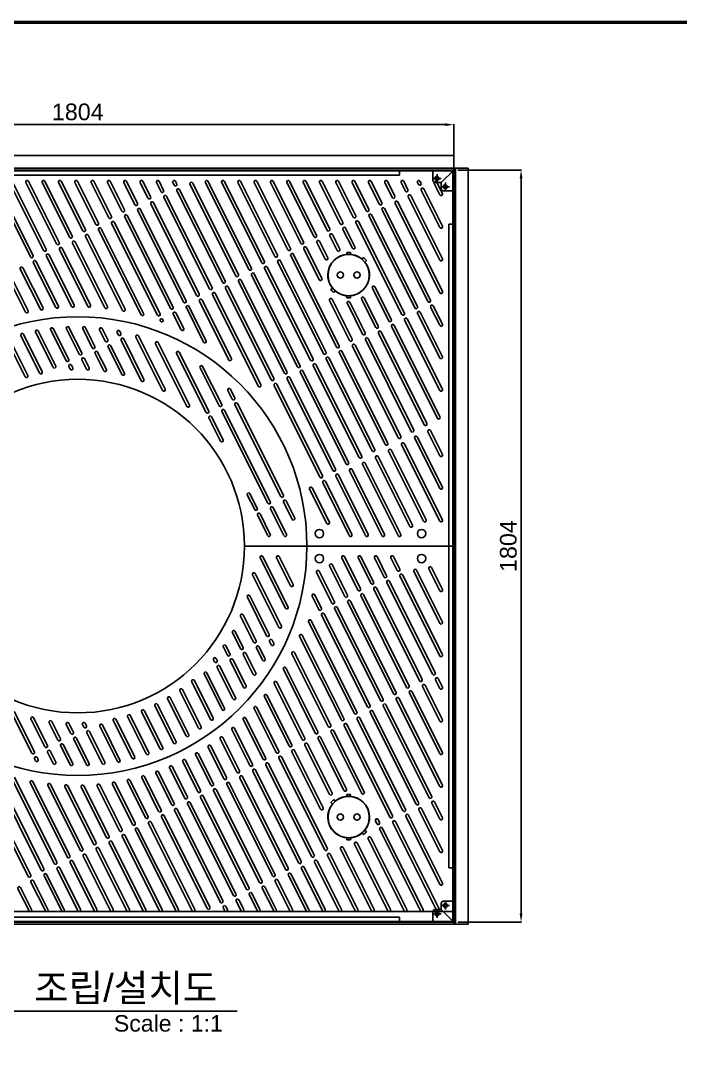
# Model space of a CAD drawing. Header units: millimetres. Extents: x 20045 to 27217, y -49849 to -44778.
# Drawn here: x 21622 to 23205, y -47412 to -44944 of the extents above; entities that cross this region are included whole.
import ezdxf
from ezdxf.enums import TextEntityAlignment as Align

# ---------------------------------------------------------------- set-up
doc = ezdxf.new("R2010")
doc.units = ezdxf.units.MM
doc.layers.add('LAYOUT', color=7, linetype='Continuous')
doc.layers.add('TEXT', color=7, linetype='Continuous')
doc.styles.get("Standard").update_dxf_attribs({"font": 'arial.ttf'})
doc.dimstyles.new('ISO-25', dxfattribs={"dimtxt": 40, "dimasz": 20, "dimexe": 1.25, "dimexo": 10, "dimgap": 10, "dimtad": 1, "dimdec": 0, "dimtxsty": 'Standard', "dimcen": 2.5, "dimclrd": 3, "dimclre": 3, "dimclrt": 3, "dimadec": 0, "dimazin": 0, "dimtfac": 1, "dimtdec": 0, "dimtmove": 0, "dimatfit": 3, "dimfxl": 1, "dimarcsym": 0})

# ---------------------------------------------------------------- blocks, each defined once
blk = doc.blocks.new('*D40')
at = {"color": 3, "lineweight": -2, "transparency": 16777216}
for p, q in [((20856.8, -45292.8), (20856.8, -45192.8)), ((20876.8, -45194), (22640.8, -45194)), ((22660.8, -45292.8), (22660.8, -45192.8))]:
    blk.add_line(p, q, dxfattribs=at)
at = {"color": 3, "transparency": 16777216}
for points in [[(20876.8, -45190.7), (20876.8, -45197.4), (20856.8, -45194)], [(22640.8, -45190.7), (22640.8, -45197.4), (22660.8, -45194)]]:
    blk.add_solid(points, dxfattribs=at)
at = {"layer": 'Defpoints', "color": 0, "transparency": 16777216}
for p in [(22660.8, -45194), (20856.8, -45302.8), (22660.8, -45302.8)]:
    blk.add_point(p, dxfattribs=at)
at = {"color": 3, "transparency": 16777216, "insert": (21758.8, -45163.6), "char_height": 40, "attachment_point": 5}
blk.add_mtext('1804', dxfattribs=at)
blk = doc.blocks.new('*D41')
at = {"color": 3, "lineweight": -2, "transparency": 16777216}
for p, q in [((22670.8, -45302.8), (22823.6, -45302.8)), ((22822.4, -45322.8), (22822.4, -47086.8)), ((22670.8, -47106.8), (22823.6, -47106.8))]:
    blk.add_line(p, q, dxfattribs=at)
at = {"color": 3, "transparency": 16777216}
for points in [[(22819.1, -45322.8), (22825.7, -45322.8), (22822.4, -45302.8)], [(22819.1, -47086.8), (22825.7, -47086.8), (22822.4, -47106.8)]]:
    blk.add_solid(points, dxfattribs=at)
at = {"layer": 'Defpoints', "color": 0, "transparency": 16777216}
for p in [(22660.8, -45302.8), (22660.8, -47106.8), (22822.4, -47106.8)]:
    blk.add_point(p, dxfattribs=at)
at = {"color": 3, "transparency": 16777216, "insert": (22792, -46204.8), "char_height": 40, "attachment_point": 5, "rotation": 90}
blk.add_mtext('1804', dxfattribs=at)
blk = doc.blocks.new('A$C2E731E15')
at = {"color": 1}
for p, q in [((-10, 0), (10, 0)), ((0, -10), (0, 10))]:
    blk.add_line(p, q, dxfattribs=at)
blk.add_circle((0, 0), 4.5)
at = {"color": 4}
blk.add_arc((0, 0), 5, 270, 180, dxfattribs=at)
blk = doc.blocks.new('AG1818')
for p, q in [((17010.4, -47756.5), (18810.4, -47756.5)), ((18810.4, -47756.5), (18810.4, -48656.5)), ((17797.2, -47963.1), (17708, -47784.7)), ((17803.5, -47960), (17714.2, -47781.5)), ((17828.5, -47947.5), (17747.1, -47784.7)), ((17834.8, -47944.4), (17753.4, -47781.5)), ((17859.8, -47931.8), (17786.2, -47784.7)), ((17866.1, -47928.7), (17792.5, -47781.5)), ((17891.1, -47916.2), (17825.4, -47784.7)), ((17897.4, -47913.1), (17831.6, -47781.5)), ((17922.4, -47900.5), (17864.5, -47784.7)), ((17928.7, -47897.4), (17870.8, -47781.5)), ((17953.7, -47884.9), (17903.6, -47784.7)), ((17960, -47881.8), (17909.9, -47781.5)), ((17985, -47869.2), (17942.8, -47784.7)), ((17991.3, -47866.1), (17949, -47781.5)), ((18016.4, -47853.6), (17981.9, -47784.7)), ((18022.6, -47850.4), (17988.2, -47781.5)), ((18047.7, -47837.9), (18021, -47784.7)), ((18053.9, -47834.8), (18027.3, -47781.5)), ((18079, -47822.3), (18060.2, -47784.7)), ((18085.2, -47819.1), (18066.4, -47781.5)), ((18110.3, -47806.6), (18099.3, -47784.7)), ((18116.5, -47803.5), (18105.5, -47781.5)), ((18141.6, -47791), (18138.4, -47784.7)), ((18147.8, -47787.8), (18144.7, -47781.5)), ((18289.5, -48008.6), (18179.6, -47788.7)), ((18295.8, -48005.5), (18185.8, -47785.6)), ((18320.8, -47993), (18216.7, -47784.7)), ((18327.1, -47989.8), (18222.9, -47781.5)), ((18352.1, -47977.3), (18255.8, -47784.7)), ((18358.4, -47974.2), (18262.1, -47781.5)), ((18383.4, -47961.7), (18294.9, -47784.7)), ((18389.7, -47958.5), (18301.2, -47781.5)), ((18414.7, -47946), (18334.1, -47784.7)), ((18421, -47942.9), (18340.3, -47781.5)), ((18446, -47930.3), (18373.2, -47784.7)), ((18452.3, -47927.2), (18379.5, -47781.5)), ((18477.4, -47914.7), (18412.3, -47784.7)), ((18483.6, -47911.6), (18418.6, -47781.5)), ((18508.7, -47899), (18451.5, -47784.7)), ((18514.9, -47895.9), (18457.7, -47781.5)), ((18540, -47883.4), (18490.6, -47784.7)), ((18546.2, -47880.3), (18496.9, -47781.5)), ((18571.3, -47867.7), (18529.7, -47784.7)), ((18577.5, -47864.6), (18536, -47781.5)), ((18602.6, -47852.1), (18568.9, -47784.7)), ((18608.8, -47849), (18575.1, -47781.5)), ((18633.9, -47836.4), (18608, -47784.7)), ((18640.1, -47833.3), (18614.3, -47781.5)), ((18665.2, -47820.8), (18647.1, -47784.7)), ((18671.4, -47817.6), (18653.4, -47781.5)), ((18696.5, -47805.1), (18686.3, -47784.7)), ((18702.7, -47802), (18692.5, -47781.5)), ((18727.8, -47789.5), (18725.4, -47784.7)), ((18734.1, -47786.3), (18731.6, -47781.5)), ((18779.2, -47814), (18765.8, -47787.2)), ((18785.4, -47810.9), (18772.1, -47784.1)), ((18226.9, -48039.9), (18117, -47820)), ((18233.2, -48036.8), (18123.2, -47816.9)), ((18258.2, -48024.3), (18148.3, -47804.4)), ((18264.5, -48021.1), (18154.5, -47801.3)), ((18779.2, -47970.5), (18703.2, -47818.5)), ((18785.4, -47967.4), (18709.5, -47815.4)), ((18779.2, -47892.3), (18734.5, -47802.9)), ((18785.4, -47889.1), (18740.8, -47799.8)), ((18195.6, -48055.6), (18085.7, -47835.7)), ((18201.9, -48052.4), (18091.9, -47832.6)), ((18756.8, -48066.6), (18646.8, -47846.7)), ((18779.2, -48048.8), (18671.9, -47834.2)), ((18785.4, -48045.6), (18678.2, -47831.1)), ((18133, -48086.9), (18023.1, -47867)), ((18139.3, -48083.7), (18029.3, -47863.9)), ((18164.3, -48071.2), (18054.4, -47851.3)), ((18170.6, -48068.1), (18060.6, -47848.2)), ((18719.2, -48085.4), (18609.3, -47865.5)), ((18725.5, -48082.2), (18615.5, -47862.4)), ((18750.5, -48069.7), (18640.6, -47849.8)), ((18068.5, -48098.8), (17966.7, -47895.2)), ((18101.7, -48102.5), (17991.8, -47882.6)), ((18108, -48099.4), (17998, -47879.5)), ((18575.6, -47939), (18552.9, -47893.7)), ((18687.9, -48101), (18578, -47881.2)), ((18694.2, -48097.9), (18584.2, -47878)), ((18018, -48091.7), (17929.1, -47914)), ((18024.3, -48088.6), (17935.4, -47910.8)), ((18062.3, -48101.9), (17960.4, -47898.3)), ((18533, -47947.6), (18515.4, -47912.5)), ((18539.2, -47944.5), (18521.6, -47909.3)), ((18569.3, -47942.1), (18546.7, -47896.8)), ((17934.9, -48082.1), (17866.5, -47945.3)), ((17941.2, -48078.9), (17872.8, -47942.1)), ((17975.7, -48085.2), (17897.8, -47929.6)), ((17981.9, -48082.1), (17904.1, -47926.5)), ((18489.7, -48017.6), (18452.8, -47943.8)), ((18495.9, -48014.5), (18459, -47940.6)), ((18504.1, -47968.2), (18484.1, -47928.1)), ((18510.4, -47965.1), (18490.3, -47925)), ((17895.6, -48081.7), (17835.2, -47960.9)), ((17901.9, -48078.6), (17841.5, -47957.8)), ((18531.4, -48179.3), (18421.4, -47959.4)), ((18537.6, -48176.2), (18427.7, -47956.3)), ((17820.8, -48088.6), (17772.6, -47992.2)), ((17827.1, -48085.4), (17778.9, -47989.1)), ((17857.6, -48084), (17803.9, -47976.6)), ((17863.9, -48080.8), (17810.2, -47973.4)), ((18468.8, -48210.6), (18358.8, -47990.7)), ((18475, -48207.5), (18365.1, -47987.6)), ((18500.1, -48194.9), (18390.1, -47975.1)), ((18506.3, -48191.8), (18396.4, -47971.9)), ((17785.1, -48095.4), (17741.3, -48007.9)), ((17791.3, -48092.2), (17747.6, -48004.7)), ((18412.4, -48238.8), (18302.5, -48018.9)), ((18437.5, -48226.2), (18327.5, -48006.4)), ((18443.7, -48223.1), (18333.8, -48003.2)), ((18374.9, -48257.6), (18264.9, -48037.7)), ((18381.1, -48254.4), (18271.2, -48034.5)), ((18406.2, -48241.9), (18296.2, -48022)), ((18656.6, -48116.7), (18617.3, -48038)), ((18662.9, -48113.6), (18623.6, -48034.9)), ((18272.9, -48210.2), (18202.3, -48069)), ((18279.2, -48207), (18208.6, -48065.9)), ((18343.6, -48273.2), (18233.6, -48053.3)), ((18349.8, -48270.1), (18239.9, -48050.2)), ((18562.7, -48163.6), (18514.6, -48067.4)), ((18569, -48160.5), (18520.8, -48064.2)), ((18625.3, -48132.3), (18591.1, -48063.9)), ((18631.6, -48129.2), (18597.3, -48060.7)), ((18212.2, -48167.1), (18171, -48084.6)), ((18218.5, -48164), (18177.3, -48081.5)), ((18594, -48148), (18557.3, -48074.6)), ((18600.3, -48144.9), (18563.6, -48071.5)), ((18779.2, -48127), (18757.2, -48083.1)), ((18785.4, -48123.9), (18763.5, -48080)), ((18108.9, -48116.9), (18108.4, -48115.9)), ((18115.1, -48113.7), (18114.7, -48112.8)), ((18158.4, -48137.8), (18139.7, -48100.3)), ((18164.7, -48134.6), (18146, -48097.2)), ((18779.2, -48283.6), (18694.6, -48114.4)), ((18785.4, -48280.4), (18700.9, -48111.3)), ((18779.2, -48205.3), (18725.9, -48098.8)), ((18785.4, -48202.2), (18732.2, -48095.7)), ((17857.5, -48224.6), (17815.3, -48140.2)), ((17882.6, -48212.1), (17845.5, -48138)), ((17888.8, -48209), (17851.8, -48134.8)), ((17913.9, -48196.4), (17883.2, -48135.1)), ((17920.1, -48193.3), (17889.4, -48132)), ((17945.2, -48180.8), (17922.3, -48135)), ((17951.4, -48177.7), (17928.5, -48131.8)), ((17976.5, -48165.1), (17962.9, -48138)), ((17982.7, -48162), (17969.1, -48134.8)), ((18014, -48146.4), (18011.5, -48141.4)), ((18748.2, -48362.5), (18638.3, -48142.6)), ((18773.3, -48350), (18663.3, -48130.1)), ((18779.5, -48346.8), (18669.6, -48127)), ((17784.4, -48250.6), (17739.7, -48161.1)), ((17790.7, -48247.5), (17745.9, -48158)), ((17819, -48241.5), (17773.8, -48151.1)), ((17825.3, -48238.4), (17780.1, -48148)), ((17851.3, -48227.7), (17809.1, -48143.4)), ((18007.8, -48149.5), (18005.3, -48144.5)), ((18063, -48259.8), (18014.5, -48162.9)), ((18069.2, -48256.7), (18020.7, -48159.8)), ((18113.9, -48283.4), (18049.8, -48155.3)), ((18120.1, -48280.2), (18056.1, -48152.1)), ((18710.6, -48381.3), (18600.7, -48161.4)), ((18716.9, -48378.1), (18607, -48158.3)), ((18741.9, -48365.6), (18632, -48145.8)), ((17979.1, -48233), (17958.1, -48191.1)), ((18016.4, -48244.9), (17983.2, -48178.6)), ((18022.6, -48241.8), (17989.4, -48175.4)), ((18172.1, -48321.7), (18097, -48171.3)), ((18178.4, -48318.5), (18103.2, -48168.2)), ((18224.6, -48332.7), (18154, -48191.4)), ((18654.3, -48409.5), (18544.4, -48189.6)), ((18679.3, -48396.9), (18569.4, -48177.1)), ((18685.6, -48393.8), (18575.7, -48173.9)), ((17931.7, -48232.1), (17920.6, -48209.9)), ((17937.9, -48228.9), (17926.8, -48206.7)), ((17972.8, -48236.1), (17951.9, -48194.2)), ((18218.3, -48335.8), (18147.7, -48194.6)), ((18616.7, -48428.2), (18506.8, -48208.4)), ((18623, -48425.1), (18513.1, -48205.2)), ((18648, -48412.6), (18538.1, -48192.7)), ((17892.5, -48231.9), (17889.3, -48225.5)), ((17898.7, -48228.8), (17895.5, -48222.4)), ((18249.6, -48320.2), (18203.9, -48228.6)), ((18255.9, -48317), (18210.1, -48225.5)), ((18554.1, -48459.5), (18444.2, -48239.7)), ((18560.4, -48456.4), (18450.4, -48236.5)), ((18585.4, -48443.9), (18475.5, -48224)), ((18591.7, -48440.8), (18481.7, -48220.9)), ((18522.8, -48475.2), (18412.9, -48255.3)), ((18529.1, -48472.1), (18419.1, -48252.2)), ((18280.9, -48304.5), (18270.5, -48283.6)), ((18287.2, -48301.4), (18276.7, -48280.4)), ((18491.5, -48490.8), (18381.6, -48271)), ((18497.8, -48487.7), (18387.8, -48267.8)), ((18403.9, -48534.7), (18293.9, -48314.8)), ((18366.3, -48553.5), (18256.4, -48333.6)), ((18372.5, -48550.3), (18262.6, -48330.4)), ((18397.6, -48537.8), (18287.7, -48317.9)), ((18252.8, -48404.6), (18225, -48349.2)), ((18259, -48401.5), (18231.3, -48346.1)), ((18779.2, -48440.1), (18750.2, -48382.2)), ((18785.4, -48437), (18756.5, -48379)), ((18779.2, -48596.6), (18687.6, -48413.5)), ((18785.4, -48593.5), (18693.9, -48410.3)), ((18779.2, -48518.4), (18718.9, -48397.8)), ((18785.4, -48515.2), (18725.2, -48394.7)), ((18740.2, -48596.9), (18656.3, -48429.1)), ((18746.5, -48593.8), (18662.6, -48426)), ((18679.2, -48631.5), (18593.7, -48460.4)), ((18685.5, -48628.4), (18600, -48457.3)), ((18707.2, -48609.2), (18625, -48444.8)), ((18713.5, -48606.1), (18631.3, -48441.7)), ((18601, -48631.5), (18529.5, -48488.6)), ((18607.2, -48628.4), (18535.8, -48485.5)), ((18640.1, -48631.5), (18562.4, -48476.1)), ((18646.4, -48628.4), (18568.7, -48473)), ((18561.9, -48631.5), (18498.2, -48504.3)), ((18568.1, -48628.4), (18504.5, -48501.1)), ((18335, -48569.1), (18317.3, -48533.8)), ((18341.2, -48566), (18323.6, -48530.7)), ((18508.1, -48602.3), (18466.9, -48519.9)), ((18514.4, -48599.1), (18473.2, -48516.8)), ((18424.8, -48592.3), (18404.3, -48551.2)), ((18431.1, -48589.2), (18410.6, -48548.1)), ((18366.2, -48631.5), (18341.7, -48582.5)), ((18372.5, -48628.4), (18348, -48579.4)), ((18405.3, -48631.5), (18373, -48566.9)), ((18411.6, -48628.4), (18379.3, -48563.7)), ((18310.4, -48656.5), (18810.4, -48656.5)), ((18810.4, -48656.5), (18810.4, -49556.5)), ((18348.4, -48684.7), (18408.6, -48805.1)), ((18354.7, -48681.5), (18414.9, -48801.9)), ((18387.6, -48684.7), (18421.1, -48751.6)), ((18393.8, -48681.5), (18427.3, -48748.5)), ((18544.1, -48684.7), (18582.8, -48762)), ((18550.4, -48681.5), (18589, -48758.9)), ((18583.2, -48684.7), (18614.1, -48746.3)), ((18589.5, -48681.5), (18620.3, -48743.2)), ((18622.4, -48684.7), (18645.4, -48730.7)), ((18628.6, -48681.5), (18651.6, -48727.6)), ((18661.5, -48684.7), (18676.7, -48715)), ((18667.8, -48681.5), (18682.9, -48711.9)), ((18514.7, -48704.2), (18551.5, -48777.6)), ((18521, -48701), (18557.7, -48774.5)), ((18759.2, -48707.8), (18785.4, -48760.4)), ((18329.8, -48725.6), (18392.8, -48851.7)), ((18336.1, -48722.5), (18399.1, -48848.5)), ((18483.3, -48719.7), (18520.2, -48793.3)), ((18489.6, -48716.5), (18526.4, -48790.2)), ((18683.4, -48728.4), (18779.2, -48920)), ((18689.6, -48725.3), (18785.4, -48916.9)), ((18716.8, -48717), (18779.2, -48841.8)), ((18723, -48713.9), (18785.4, -48838.6)), ((18752.9, -48710.9), (18779.2, -48763.5)), ((18620.8, -48759.8), (18730.7, -48979.6)), ((18627, -48756.6), (18737, -48976.5)), ((18652.1, -48744.1), (18762, -48964)), ((18658.3, -48741), (18768.3, -48960.8)), ((18317.4, -48779.1), (18363.6, -48871.6)), ((18323.7, -48776), (18369.9, -48868.4)), ((18472.7, -48776.7), (18488.8, -48808.9)), ((18479, -48773.6), (18495.1, -48805.8)), ((18589.5, -48775.4), (18699.4, -48995.3)), ((18595.7, -48772.3), (18705.7, -48992.2)), ((18526.9, -48806.7), (18636.8, -49026.6)), ((18533.1, -48803.6), (18643.1, -49023.5)), ((18558.2, -48791.1), (18668.1, -49010.9)), ((18564.4, -48787.9), (18674.4, -49007.8)), ((18300.9, -48824.4), (18332.3, -48887.2)), ((18307.2, -48821.2), (18338.6, -48884.1)), ((18495.6, -48822.4), (18605.5, -49042.2)), ((18501.8, -48819.2), (18611.8, -49039.1)), ((18464.2, -48838), (18574.2, -49057.9)), ((18470.5, -48834.9), (18580.4, -49054.8)), ((18281.5, -48863.8), (18301, -48902.9)), ((18287.7, -48860.7), (18307.3, -48899.7)), ((18376.6, -48881.8), (18380.7, -48890)), ((18442.9, -48873.6), (18542.9, -49073.5)), ((18449.2, -48870.5), (18549.1, -49070.4)), ((18259.8, -48898.6), (18269.7, -48918.5)), ((18266, -48895.5), (18276, -48915.4)), ((18339, -48900.6), (18353.9, -48930.5)), ((18345.3, -48897.5), (18360.2, -48927.3)), ((18370.3, -48885), (18374.4, -48893.1)), ((18236.1, -48929.6), (18238.4, -48934.2)), ((18242.4, -48926.5), (18244.7, -48931)), ((18276.4, -48931.9), (18308, -48995.1)), ((18282.7, -48928.8), (18314.3, -48992)), ((18307.7, -48916.3), (18331.7, -48964.3)), ((18314, -48913.1), (18338, -48961.2)), ((18424.3, -48914.6), (18511.6, -49089.2)), ((18430.5, -48911.5), (18517.8, -49086.1)), ((18245.1, -48947.6), (18282.9, -49023.2)), ((18251.4, -48944.5), (18289.2, -49020.1)), ((18403.8, -48951.9), (18480.3, -49104.8)), ((18410.1, -48948.8), (18486.5, -49101.7)), ((18184, -48981.8), (18229.1, -49072.1)), ((18190.2, -48978.7), (18235.3, -49068.9)), ((18213.8, -48963.2), (18256.6, -49048.8)), ((18220.1, -48960.1), (18262.9, -49045.7)), ((18768.7, -48977.4), (18779.2, -48998.3)), ((18775, -48974.3), (18785.4, -48995.2)), ((18155.7, -49003.6), (18200.5, -49093.1)), ((18162, -49000.5), (18206.7, -49089.9)), ((18381.7, -48986), (18449, -49120.5)), ((18388, -48982.8), (18455.2, -49117.4)), ((18712.4, -49005.6), (18785.4, -49151.7)), ((18737.4, -48993), (18779.2, -49076.6)), ((18743.7, -48989.9), (18785.4, -49073.4)), ((18126.2, -49022.7), (18170.8, -49111.9)), ((18132.4, -49019.6), (18177, -49108.8)), ((18358.2, -49017.3), (18417.7, -49136.2)), ((18364.5, -49014.1), (18423.9, -49133)), ((18674.8, -49024.4), (18779.2, -49233.1)), ((18681.1, -49021.2), (18785.4, -49230)), ((18706.1, -49008.7), (18779.2, -49154.8)), ((17757.9, -49053.2), (17806.4, -49150.2)), ((18063.4, -49053.7), (18108, -49142.9)), ((18069.7, -49050.6), (18114.3, -49139.8)), ((18095.3, -49039.3), (18140, -49128.7)), ((18101.6, -49036.1), (18146.3, -49125.6)), ((18333.5, -49046), (18386.4, -49151.8)), ((18339.7, -49042.9), (18392.6, -49148.7)), ((18612.2, -49055.7), (18722.1, -49275.5)), ((18618.5, -49052.5), (18728.4, -49272.4)), ((18643.5, -49040), (18753.4, -49259.9)), ((18649.8, -49036.9), (18759.7, -49256.7)), ((17751.7, -49056.4), (17800.1, -49153.3)), ((17798.2, -49071.2), (17831.4, -49137.6)), ((17804.5, -49068.1), (17837.7, -49134.5)), ((17841.8, -49080.1), (17862.7, -49122)), ((17848, -49076.9), (17869, -49118.9)), ((17995.6, -49074.7), (18040.8, -49165.1)), ((18001.9, -49071.6), (18047.1, -49162)), ((18030.2, -49065.6), (18075, -49155.1)), ((18036.4, -49062.4), (18081.2, -49152)), ((18307.5, -49072.4), (18355.1, -49167.5)), ((18313.8, -49069.3), (18361.3, -49164.3)), ((18580.9, -49071.3), (18690.8, -49291.2)), ((18587.2, -49068.2), (18697.1, -49288.1)), ((17882.9, -49084.1), (17894.1, -49106.3)), ((17889.2, -49081), (17900.3, -49103.2)), ((17922.2, -49084.3), (17925.4, -49090.7)), ((17928.4, -49081.2), (17931.6, -49087.6)), ((17932.1, -49104.1), (17969.1, -49178.2)), ((17938.3, -49101), (17975.4, -49175.1)), ((17963.4, -49088.5), (18005.6, -49172.8)), ((17969.6, -49085.3), (18011.8, -49169.7)), ((18280.5, -49096.6), (18323.7, -49183.1)), ((18286.8, -49093.5), (18330, -49180)), ((18518.3, -49102.6), (18591.8, -49249.6)), ((18524.5, -49099.5), (18598, -49246.5)), ((18549.6, -49087), (18659.5, -49306.8)), ((18555.9, -49083.8), (18665.8, -49303.7)), ((17900.8, -49119.8), (17931.4, -49181.1)), ((17907, -49116.6), (17937.7, -49178)), ((18252.4, -49118.8), (18292.4, -49198.8)), ((18258.7, -49115.6), (18298.7, -49195.6)), ((18487, -49118.3), (18549.1, -49242.5)), ((18493.2, -49115.1), (18555.4, -49239.4)), ((17838.2, -49151.1), (17851.7, -49178.2)), ((17844.4, -49147.9), (17858, -49175.1)), ((17869.5, -49135.4), (17892.4, -49181.2)), ((17875.7, -49132.3), (17898.6, -49178.1)), ((18199.6, -49154), (18236.1, -49226.9)), ((18223.4, -49138.9), (18261.1, -49214.4)), ((18229.6, -49135.8), (18267.4, -49211.3)), ((18424.4, -49149.6), (18493.2, -49287.2)), ((18430.6, -49146.4), (18499.4, -49284.1)), ((18455.7, -49133.9), (18514.7, -49251.9)), ((18461.9, -49130.8), (18520.9, -49248.8)), ((17806.8, -49166.7), (17809.3, -49171.7)), ((17813.1, -49163.6), (17815.6, -49168.6)), ((18162.4, -49173.4), (18198.5, -49245.7)), ((18168.6, -49170.3), (18204.8, -49242.6)), ((18193.4, -49157.1), (18229.8, -49230.1)), ((18368, -49177.7), (18478, -49397.6)), ((18393.1, -49165.2), (18503, -49385.1)), ((18399.3, -49162.1), (18509.3, -49382)), ((18097.9, -49201), (18135.9, -49277)), ((18104.2, -49197.9), (18142.2, -49273.9)), ((18130.6, -49188.2), (18167.2, -49261.4)), ((18136.9, -49185.1), (18173.5, -49258.2)), ((18330.5, -49196.5), (18440.4, -49416.4)), ((18336.7, -49193.4), (18446.7, -49413.3)), ((18361.8, -49180.9), (18471.7, -49400.8)), ((17687.9, -49226.2), (17797.8, -49446.1)), ((17712.9, -49213.7), (17822.9, -49433.6)), ((17719.2, -49210.5), (17829.1, -49430.4)), ((17752.4, -49214.3), (17854.2, -49417.9)), ((17758.6, -49211.1), (17860.4, -49414.8)), ((17796.6, -49224.5), (17885.5, -49402.2)), ((17802.9, -49221.4), (17891.7, -49399.1)), ((17845.2, -49227.8), (17923, -49383.5)), ((17993.8, -49227.6), (18042, -49324)), ((18000.1, -49224.5), (18048.3, -49320.9)), ((18029.6, -49220.8), (18073.3, -49308.3)), ((18035.8, -49217.7), (18079.6, -49305.2)), ((18064.2, -49211.9), (18104.6, -49292.7)), ((18070.5, -49208.8), (18110.9, -49289.5)), ((18267.8, -49227.8), (18377.8, -49447.7)), ((18274.1, -49224.7), (18384, -49444.6)), ((18299.2, -49212.2), (18409.1, -49432.1)), ((18305.4, -49209), (18415.3, -49428.9)), ((17681.6, -49229.3), (17791.6, -49449.2)), ((17839, -49231), (17916.8, -49386.6)), ((17879.7, -49234.1), (17948.1, -49370.9)), ((17886, -49231), (17954.3, -49367.8)), ((17919, -49234.5), (17979.4, -49355.3)), ((17925.2, -49231.3), (17985.7, -49352.2)), ((17957, -49232.2), (18010.7, -49339.6)), ((17963.3, -49229.1), (18017, -49336.5)), ((18236.5, -49243.5), (18346.5, -49463.4)), ((18242.8, -49240.4), (18352.7, -49460.2)), ((18173.9, -49274.8), (18283.9, -49494.7)), ((18180.2, -49271.7), (18290.1, -49491.5)), ((18205.2, -49259.1), (18315.2, -49479)), ((18211.5, -49256), (18321.4, -49475.9)), ((18760.2, -49273.3), (18779.2, -49311.4)), ((18766.4, -49270.2), (18785.4, -49308.2)), ((18117.6, -49303), (18227.5, -49522.8)), ((18142.6, -49290.4), (18252.6, -49510.3)), ((18148.9, -49287.3), (18258.8, -49507.2)), ((18703.8, -49301.5), (18785.4, -49464.7)), ((18728.8, -49288.9), (18779.2, -49389.6)), ((18735.1, -49285.8), (18785.4, -49386.5)), ((18080, -49321.8), (18184.9, -49531.5)), ((18086.3, -49318.7), (18191.2, -49528.4)), ((18111.3, -49306.1), (18221.3, -49526)), ((18624.8, -49315.6), (18628.2, -49322.5)), ((18631.1, -49312.5), (18634.5, -49319.4)), ((18666.2, -49320.3), (18771.9, -49531.5)), ((18672.5, -49317.1), (18778.1, -49528.4)), ((18697.5, -49304.6), (18779.2, -49467.9)), ((18023.7, -49349.9), (18112.9, -49528.4)), ((18048.7, -49337.4), (18145.8, -49531.5)), ((18055, -49334.3), (18152, -49528.4)), ((18634.9, -49335.9), (18732.7, -49531.5)), ((18641.2, -49332.8), (18739, -49528.4)), ((17986.1, -49368.7), (18067.5, -49531.5)), ((17992.4, -49365.6), (18073.8, -49528.4)), ((18017.4, -49353.1), (18106.6, -49531.5)), ((18574.4, -49371.4), (18654.5, -49531.5)), ((18580.7, -49368.3), (18660.7, -49528.4)), ((18607.2, -49358.7), (18693.6, -49531.5)), ((18613.4, -49355.5), (18699.9, -49528.4)), ((17923.5, -49400), (17989.3, -49531.5)), ((17929.8, -49396.9), (17995.5, -49528.4)), ((17954.8, -49384.4), (18028.4, -49531.5)), ((17961.1, -49381.2), (18034.6, -49528.4)), ((18509.7, -49398.5), (18576.2, -49531.5)), ((18516, -49395.4), (18582.5, -49528.4)), ((18541, -49382.9), (18615.4, -49531.5)), ((18547.3, -49379.7), (18621.6, -49528.4)), ((17892.2, -49415.7), (17950.1, -49531.5)), ((17898.4, -49412.5), (17956.4, -49528.4)), ((18478.4, -49414.2), (18537.1, -49531.5)), ((18484.7, -49411), (18543.4, -49528.4)), ((17829.6, -49447), (17871.9, -49531.5)), ((17835.8, -49443.8), (17878.1, -49528.4)), ((17860.9, -49431.3), (17911, -49531.5)), ((17867.1, -49428.2), (17917.3, -49528.4)), ((18415.8, -49445.5), (18458.8, -49531.5)), ((18422.1, -49442.3), (18465.1, -49528.4)), ((18447.1, -49429.8), (18498, -49531.5)), ((18453.4, -49426.7), (18504.2, -49528.4)), ((17773.2, -49475.1), (17799.9, -49528.4)), ((17798.3, -49462.6), (17832.7, -49531.5)), ((17804.5, -49459.5), (17839, -49528.4)), ((18359.4, -49473.6), (18386.8, -49528.4)), ((18384.5, -49461.1), (18419.7, -49531.5)), ((18390.8, -49458), (18426, -49528.4)), ((17767, -49478.3), (17793.6, -49531.5)), ((18321.9, -49492.4), (18341.4, -49531.5)), ((18328.1, -49489.3), (18347.7, -49528.4)), ((18353.2, -49476.8), (18380.6, -49531.5)), ((18259.3, -49523.7), (18263.2, -49531.5)), ((18265.5, -49520.6), (18269.4, -49528.4)), ((18290.6, -49508.1), (18302.3, -49531.5)), ((18296.8, -49505), (18308.6, -49528.4)), ((18810.4, -49556.5), (17010.4, -49556.5))]:
    blk.add_line(p, q)
for points in [[(18524.8, -48048.4, -0.045549), (18517.8, -48041.3), (18521.4, -48037.8, -0.904534), (18592.5, -47968.1), (18596.1, -47964.6, -0.045549), (18603.1, -47971.8), (18599.5, -47975.3, -0.904534), (18528.4, -48044.9)], [(18524.8, -49264.6, 0.045549), (18517.8, -49271.8), (18521.4, -49275.3, 0.904534), (18592.5, -49344.9), (18596.1, -49348.4, 0.045549), (18603.1, -49341.3), (18599.5, -49337.8, 0.904534), (18528.4, -49268.1)]]:
    blk.add_lwpolyline(points, format="xyb", close=True)
for centre in [(18490.4, -48626.5), (18735.4, -48626.5), (18490.4, -48686.5), (18735.4, -48686.5)]:
    blk.add_circle(centre, 10)
for centre, radius, start, end in [((17789.4, -47783.1), 3.5, 26.5651, 206.5651), ((17828.5, -47783.1), 3.5, 26.5651, 206.5651), ((17867.6, -47783.1), 3.5, 26.5651, 206.5651), ((17906.8, -47783.1), 3.5, 26.5651, 206.5651), ((17945.9, -47783.1), 3.5, 26.5651, 206.5651), ((17985, -47783.1), 3.5, 26.5651, 206.5651), ((18024.2, -47783.1), 3.5, 26.5651, 206.5651), ((18063.3, -47783.1), 3.5, 26.5651, 206.5651), ((18102.4, -47783.1), 3.5, 26.5651, 206.5651), ((18141.5, -47783.1), 3.5, 26.5651, 206.5651), ((18144.7, -47789.4), 3.5, 206.5651, 26.5651), ((18182.7, -47787.2), 3.5, 26.5651, 206.5651), ((18219.8, -47783.1), 3.5, 26.5651, 206.5651), ((18258.9, -47783.1), 3.5, 26.5651, 206.5651), ((18298.1, -47783.1), 3.5, 26.5651, 206.5651), ((18337.2, -47783.1), 3.5, 26.5651, 206.5651), ((18376.3, -47783.1), 3.5, 26.5651, 206.5651), ((18415.5, -47783.1), 3.5, 26.5651, 206.5651), ((18454.6, -47783.1), 3.5, 26.5651, 206.5651), ((18493.7, -47783.1), 3.5, 26.5651, 206.5651), ((18532.9, -47783.1), 3.5, 26.5651, 206.5651), ((18572, -47783.1), 3.5, 26.5651, 206.5651), ((18611.1, -47783.1), 3.5, 26.5651, 206.5651), ((18650.3, -47783.1), 3.5, 26.5651, 206.5651), ((18689.4, -47783.1), 3.5, 26.5651, 206.5651), ((18728.5, -47783.1), 3.5, 26.5651, 206.5651), ((18730.9, -47787.9), 3.5, 206.5651, 26.5651), ((18768.9, -47785.7), 3.5, 26.5651, 206.5651), ((18082.1, -47820.7), 3.5, 206.5651, 26.5651), ((18113.4, -47805.1), 3.5, 206.5651, 26.5651), ((18120.1, -47818.5), 3.5, 26.5651, 206.5651), ((18151.4, -47802.8), 3.5, 26.5651, 206.5651), ((18668.3, -47819.2), 3.5, 206.5651, 26.5651), ((18699.6, -47803.6), 3.5, 206.5651, 26.5651), ((18706.3, -47817), 3.5, 26.5651, 206.5651), ((18737.6, -47801.3), 3.5, 26.5651, 206.5651), ((18782.3, -47812.4), 3.5, 206.5651, 26.5651), ((18050.8, -47836.4), 3.5, 206.5651, 26.5651), ((18057.5, -47849.8), 3.5, 26.5651, 206.5651), ((18088.8, -47834.1), 3.5, 26.5651, 206.5651), ((18637, -47834.9), 3.5, 206.5651, 26.5651), ((18643.7, -47848.3), 3.5, 26.5651, 206.5651), ((18675, -47832.6), 3.5, 26.5651, 206.5651), ((17988.2, -47867.7), 3.5, 206.5651, 26.5651), ((18019.5, -47852), 3.5, 206.5651, 26.5651), ((18026.2, -47865.4), 3.5, 26.5651, 206.5651), ((18574.4, -47866.2), 3.5, 206.5651, 26.5651), ((18605.7, -47850.5), 3.5, 206.5651, 26.5651), ((18612.4, -47863.9), 3.5, 26.5651, 206.5651), ((17956.9, -47883.3), 3.5, 206.5651, 26.5651), ((17963.6, -47896.7), 3.5, 26.5651, 206.5651), ((17994.9, -47881.1), 3.5, 26.5651, 206.5651), ((18511.8, -47897.5), 3.5, 206.5651, 26.5651), ((18543.1, -47881.8), 3.5, 206.5651, 26.5651), ((18549.8, -47895.2), 3.5, 26.5651, 206.5651), ((18581.1, -47879.6), 3.5, 26.5651, 206.5651), ((18782.3, -47890.7), 3.5, 206.5651, 26.5651), ((17894.3, -47914.6), 3.5, 206.5651, 26.5651), ((17925.6, -47899), 3.5, 206.5651, 26.5651), ((17932.3, -47912.4), 3.5, 26.5651, 206.5651), ((18480.5, -47913.1), 3.5, 206.5651, 26.5651), ((18518.5, -47910.9), 3.5, 26.5651, 206.5651), ((17831.7, -47945.9), 3.5, 206.5651, 26.5651), ((17863, -47930.3), 3.5, 206.5651, 26.5651), ((17869.7, -47943.7), 3.5, 26.5651, 206.5651), ((17901, -47928), 3.5, 26.5651, 206.5651), ((18417.9, -47944.4), 3.5, 206.5651, 26.5651), ((18449.2, -47928.8), 3.5, 206.5651, 26.5651), ((18455.9, -47942.2), 3.5, 26.5651, 206.5651), ((18487.2, -47926.5), 3.5, 26.5651, 206.5651), ((18536.1, -47946.1), 3.5, 206.5651, 26.5651), ((18572.5, -47940.6), 3.5, 206.5651, 26.5651), ((17800.3, -47961.6), 3.5, 206.5651, 26.5651), ((17838.4, -47959.3), 3.5, 26.5651, 206.5651), ((18386.6, -47960.1), 3.5, 206.5651, 26.5651), ((18393.3, -47973.5), 3.5, 26.5651, 206.5651), ((18424.6, -47957.9), 3.5, 26.5651, 206.5651), ((18507.2, -47966.6), 3.5, 206.5651, 26.5651), ((18782.3, -47969), 3.5, 206.5651, 26.5651), ((17775.8, -47990.7), 3.5, 26.5651, 206.5651), ((17807.1, -47975), 3.5, 26.5651, 206.5651), ((18324, -47991.4), 3.5, 206.5651, 26.5651), ((18355.3, -47975.7), 3.5, 206.5651, 26.5651), ((18362, -47989.2), 3.5, 26.5651, 206.5651), ((18292.7, -48007), 3.5, 206.5651, 26.5651), ((18299.4, -48020.5), 3.5, 26.5651, 206.5651), ((18330.7, -48004.8), 3.5, 26.5651, 206.5651), ((18492.8, -48016), 3.5, 206.5651, 26.5651), ((18230, -48038.3), 3.5, 206.5651, 26.5651), ((18261.3, -48022.7), 3.5, 206.5651, 26.5651), ((18268.1, -48036.1), 3.5, 26.5651, 206.5651), ((18620.4, -48036.5), 3.5, 26.5651, 206.5651), ((18167.4, -48069.7), 3.5, 206.5651, 26.5651), ((18198.7, -48054), 3.5, 206.5651, 26.5651), ((18205.4, -48067.4), 3.5, 26.5651, 206.5651), ((18236.8, -48051.8), 3.5, 26.5651, 206.5651), ((18517.7, -48065.8), 3.5, 26.5651, 206.5651), ((18594.2, -48062.3), 3.5, 26.5651, 206.5651), ((18753.7, -48068.2), 3.5, 206.5651, 26.5651), ((18782.3, -48047.2), 3.5, 206.5651, 26.5651), ((17788.2, -48093.8), 3.5, 206.5651, 26.5651), ((17823.9, -48087), 3.5, 206.5651, 26.5651), ((17860.8, -48082.4), 3.5, 206.5651, 26.5651), ((17898.8, -48080.2), 3.5, 206.5651, 26.5651), ((17938.1, -48080.5), 3.5, 206.5651, 26.5651), ((17978.8, -48083.7), 3.5, 206.5651, 26.5651), ((18021.1, -48090.1), 3.5, 206.5651, 26.5651), ((18136.1, -48085.3), 3.5, 206.5651, 26.5651), ((18174.1, -48083.1), 3.5, 26.5651, 206.5651), ((18560.4, -48073), 3.5, 26.5651, 206.5651), ((18722.3, -48083.8), 3.5, 206.5651, 26.5651), ((18729.1, -48097.2), 3.5, 26.5651, 206.5651), ((18760.4, -48081.6), 3.5, 26.5651, 206.5651), ((17910.4, -48656.5), 550, 0, 180), ((18065.4, -48100.4), 3.5, 206.5651, 26.5651), ((18104.8, -48101), 3.5, 206.5651, 26.5651), ((18111.5, -48114.4), 3.5, 26.5651, 206.5651), ((18112, -48115.3), 3.5, 206.5651, 26.5651), ((18142.8, -48098.7), 3.5, 26.5651, 206.5651), ((18659.7, -48115.1), 3.5, 206.5651, 26.5651), ((18691, -48099.5), 3.5, 206.5651, 26.5651), ((18697.8, -48112.9), 3.5, 26.5651, 206.5651), ((17812.2, -48141.8), 3.5, 26.5651, 206.5651), ((17848.6, -48136.4), 3.5, 26.5651, 206.5651), ((17886.3, -48133.5), 3.5, 26.5651, 206.5651), ((17925.4, -48133.4), 3.5, 26.5651, 206.5651), ((17966, -48136.4), 3.5, 26.5651, 206.5651), ((18008.4, -48142.9), 3.5, 26.5651, 206.5651), ((18161.6, -48136.2), 3.5, 206.5651, 26.5651), ((18628.4, -48130.8), 3.5, 206.5651, 26.5651), ((18635.1, -48144.2), 3.5, 26.5651, 206.5651), ((18666.4, -48128.5), 3.5, 26.5651, 206.5651), ((18782.3, -48125.5), 3.5, 206.5651, 26.5651), ((17776.9, -48149.5), 3.5, 26.5651, 206.5651), ((17979.6, -48163.6), 3.5, 206.5651, 26.5651), ((18010.9, -48147.9), 3.5, 206.5651, 26.5651), ((18017.6, -48161.3), 3.5, 26.5651, 206.5651), ((18052.9, -48153.7), 3.5, 26.5651, 206.5651), ((18100.1, -48169.8), 3.5, 26.5651, 206.5651), ((18215.4, -48165.5), 3.5, 206.5651, 26.5651), ((18565.8, -48162.1), 3.5, 206.5651, 26.5651), ((18597.1, -48146.4), 3.5, 206.5651, 26.5651), ((18603.8, -48159.8), 3.5, 26.5651, 206.5651), ((17948.3, -48179.2), 3.5, 206.5651, 26.5651), ((17955, -48192.6), 3.5, 26.5651, 206.5651), ((17986.3, -48177), 3.5, 26.5651, 206.5651), ((18150.8, -48193), 3.5, 26.5651, 206.5651), ((18503.2, -48193.4), 3.5, 206.5651, 26.5651), ((18534.5, -48177.7), 3.5, 206.5651, 26.5651), ((18541.2, -48191.1), 3.5, 26.5651, 206.5651), ((18572.5, -48175.5), 3.5, 26.5651, 206.5651), ((17885.7, -48210.5), 3.5, 206.5651, 26.5651), ((17917, -48194.9), 3.5, 206.5651, 26.5651), ((17923.7, -48208.3), 3.5, 26.5651, 206.5651), ((18276, -48208.6), 3.5, 206.5651, 26.5651), ((18471.9, -48209), 3.5, 206.5651, 26.5651), ((18509.9, -48206.8), 3.5, 26.5651, 206.5651), ((18782.3, -48203.7), 3.5, 206.5651, 26.5651), ((17822.1, -48239.9), 3.5, 206.5651, 26.5651), ((17854.4, -48226.2), 3.5, 206.5651, 26.5651), ((17892.4, -48223.9), 3.5, 26.5651, 206.5651), ((17895.6, -48230.3), 3.5, 206.5651, 26.5651), ((17934.8, -48230.5), 3.5, 206.5651, 26.5651), ((17976, -48234.6), 3.5, 206.5651, 26.5651), ((18019.5, -48243.4), 3.5, 206.5651, 26.5651), ((18207, -48227), 3.5, 26.5651, 206.5651), ((18409.3, -48240.3), 3.5, 206.5651, 26.5651), ((18440.6, -48224.7), 3.5, 206.5651, 26.5651), ((18447.3, -48238.1), 3.5, 26.5651, 206.5651), ((18478.6, -48222.4), 3.5, 26.5651, 206.5651), ((17910.4, -48656.5), 400, 0, 180), ((17787.6, -48249.1), 3.5, 206.5651, 26.5651), ((18066.1, -48258.3), 3.5, 206.5651, 26.5651), ((18378, -48256), 3.5, 206.5651, 26.5651), ((18384.7, -48269.4), 3.5, 26.5651, 206.5651), ((18416, -48253.8), 3.5, 26.5651, 206.5651), ((18117, -48281.8), 3.5, 206.5651, 26.5651), ((18273.6, -48282), 3.5, 26.5651, 206.5651), ((18346.7, -48271.6), 3.5, 206.5651, 26.5651), ((18782.3, -48282), 3.5, 206.5651, 26.5651), ((18284.1, -48302.9), 3.5, 206.5651, 26.5651), ((18290.8, -48316.4), 3.5, 26.5651, 206.5651), ((18175.3, -48320.1), 3.5, 206.5651, 26.5651), ((18221.5, -48334.3), 3.5, 206.5651, 26.5651), ((18252.8, -48318.6), 3.5, 206.5651, 26.5651), ((18259.5, -48332), 3.5, 26.5651, 206.5651), ((18228.2, -48347.7), 3.5, 26.5651, 206.5651), ((18745.1, -48364.1), 3.5, 206.5651, 26.5651), ((18776.4, -48348.4), 3.5, 206.5651, 26.5651), ((18713.8, -48379.7), 3.5, 206.5651, 26.5651), ((18753.4, -48380.6), 3.5, 26.5651, 206.5651), ((18255.9, -48403.1), 3.5, 206.5651, 26.5651), ((18651.2, -48411), 3.5, 206.5651, 26.5651), ((18682.5, -48395.4), 3.5, 206.5651, 26.5651), ((18690.7, -48411.9), 3.5, 26.5651, 206.5651), ((18722, -48396.3), 3.5, 26.5651, 206.5651), ((18619.9, -48426.7), 3.5, 206.5651, 26.5651), ((18659.4, -48427.6), 3.5, 26.5651, 206.5651), ((18782.3, -48438.5), 3.5, 206.5651, 26.5651), ((18557.2, -48458), 3.5, 206.5651, 26.5651), ((18588.6, -48442.3), 3.5, 206.5651, 26.5651), ((18596.8, -48458.9), 3.5, 26.5651, 206.5651), ((18628.1, -48443.2), 3.5, 26.5651, 206.5651), ((18494.6, -48489.3), 3.5, 206.5651, 26.5651), ((18525.9, -48473.6), 3.5, 206.5651, 26.5651), ((18532.7, -48487), 3.5, 26.5651, 206.5651), ((18565.5, -48474.5), 3.5, 26.5651, 206.5651), ((18501.3, -48502.7), 3.5, 26.5651, 206.5651), ((18320.5, -48532.3), 3.5, 26.5651, 206.5651), ((18400.7, -48536.2), 3.5, 206.5651, 26.5651), ((18470, -48518.3), 3.5, 26.5651, 206.5651), ((18782.3, -48516.8), 3.5, 206.5651, 26.5651), ((18369.4, -48551.9), 3.5, 206.5651, 26.5651), ((18376.1, -48565.3), 3.5, 26.5651, 206.5651), ((18407.4, -48549.7), 3.5, 26.5651, 206.5651), ((18338.1, -48567.5), 3.5, 206.5651, 26.5651), ((18344.8, -48581), 3.5, 26.5651, 206.5651), ((18428, -48590.7), 3.5, 206.5651, 26.5651), ((18511.2, -48600.7), 3.5, 206.5651, 26.5651), ((18710.4, -48607.7), 3.5, 206.5651, 26.5651), ((18743.3, -48595.3), 3.5, 206.5651, 26.5651), ((18782.3, -48595.1), 3.5, 206.5651, 26.5651), ((18369.3, -48630), 3.5, 206.5651, 26.5651), ((18408.5, -48630), 3.5, 206.5651, 26.5651), ((18565, -48630), 3.5, 206.5651, 26.5651), ((18604.1, -48630), 3.5, 206.5651, 26.5651), ((18643.2, -48630), 3.5, 206.5651, 26.5651), ((18682.4, -48630), 3.5, 206.5651, 26.5651), ((17910.4, -48656.5), 550, 180, 0), ((17910.4, -48656.5), 400, 180, 0), ((18351.6, -48683.1), 3.5, 26.5651, 206.5651), ((18390.7, -48683.1), 3.5, 26.5651, 206.5651), ((18547.2, -48683.1), 3.5, 26.5651, 206.5651), ((18586.4, -48683.1), 3.5, 26.5651, 206.5651), ((18625.5, -48683.1), 3.5, 26.5651, 206.5651), ((18664.6, -48683.1), 3.5, 26.5651, 206.5651), ((18517.8, -48702.6), 3.5, 26.5651, 206.5651), ((18756, -48709.4), 3.5, 26.5651, 206.5651), ((18332.9, -48724.1), 3.5, 26.5651, 206.5651), ((18486.5, -48718.1), 3.5, 26.5651, 206.5651), ((18648.5, -48729.1), 3.5, 206.5651, 26.5651), ((18679.8, -48713.5), 3.5, 206.5651, 26.5651), ((18686.5, -48726.9), 3.5, 26.5651, 206.5651), ((18719.9, -48715.4), 3.5, 26.5651, 206.5651), ((18424.2, -48750.1), 3.5, 206.5651, 26.5651), ((18585.9, -48760.4), 3.5, 206.5651, 26.5651), ((18617.2, -48744.8), 3.5, 206.5651, 26.5651), ((18623.9, -48758.2), 3.5, 26.5651, 206.5651), ((18655.2, -48742.5), 3.5, 26.5651, 206.5651), ((18320.5, -48777.5), 3.5, 26.5651, 206.5651), ((18475.9, -48775.2), 3.5, 26.5651, 206.5651), ((18554.6, -48776.1), 3.5, 206.5651, 26.5651), ((18592.6, -48773.8), 3.5, 26.5651, 206.5651), ((18782.3, -48762), 3.5, 206.5651, 26.5651), ((18411.8, -48803.5), 3.5, 206.5651, 26.5651), ((18492, -48807.4), 3.5, 206.5651, 26.5651), ((18523.3, -48791.7), 3.5, 206.5651, 26.5651), ((18530, -48805.1), 3.5, 26.5651, 206.5651), ((18561.3, -48789.5), 3.5, 26.5651, 206.5651), ((18304, -48822.8), 3.5, 26.5651, 206.5651), ((18467.4, -48836.5), 3.5, 26.5651, 206.5651), ((18498.7, -48820.8), 3.5, 26.5651, 206.5651), ((18284.6, -48862.2), 3.5, 26.5651, 206.5651), ((18395.9, -48850.1), 3.5, 206.5651, 26.5651), ((18782.3, -48840.2), 3.5, 206.5651, 26.5651), ((18366.8, -48870), 3.5, 206.5651, 26.5651), ((18373.5, -48883.4), 3.5, 26.5651, 206.5651), ((18446, -48872), 3.5, 26.5651, 206.5651), ((18262.9, -48897), 3.5, 26.5651, 206.5651), ((18304.1, -48901.3), 3.5, 206.5651, 26.5651), ((18335.5, -48885.6), 3.5, 206.5651, 26.5651), ((18342.2, -48899.1), 3.5, 26.5651, 206.5651), ((18377.5, -48891.6), 3.5, 206.5651, 26.5651), ((18239.2, -48928), 3.5, 26.5651, 206.5651), ((18241.5, -48932.6), 3.5, 206.5651, 26.5651), ((18272.8, -48916.9), 3.5, 206.5651, 26.5651), ((18279.6, -48930.4), 3.5, 26.5651, 206.5651), ((18310.9, -48914.7), 3.5, 26.5651, 206.5651), ((18357.1, -48928.9), 3.5, 206.5651, 26.5651), ((18427.4, -48913), 3.5, 26.5651, 206.5651), ((18782.3, -48918.5), 3.5, 206.5651, 26.5651), ((18248.2, -48946), 3.5, 26.5651, 206.5651), ((18406.9, -48950.3), 3.5, 26.5651, 206.5651), ((18187.1, -48980.3), 3.5, 26.5651, 206.5651), ((18216.9, -48961.7), 3.5, 26.5651, 206.5651), ((18334.9, -48962.8), 3.5, 206.5651, 26.5651), ((18384.8, -48984.4), 3.5, 26.5651, 206.5651), ((18733.8, -48978.1), 3.5, 206.5651, 26.5651), ((18765.1, -48962.4), 3.5, 206.5651, 26.5651), ((18771.9, -48975.8), 3.5, 26.5651, 206.5651), ((18158.9, -49002), 3.5, 26.5651, 206.5651), ((18311.2, -48993.6), 3.5, 206.5651, 26.5651), ((18702.5, -48993.7), 3.5, 206.5651, 26.5651), ((18709.2, -49007.1), 3.5, 26.5651, 206.5651), ((18740.6, -48991.5), 3.5, 26.5651, 206.5651), ((18782.3, -48996.7), 3.5, 206.5651, 26.5651), ((18129.3, -49021.2), 3.5, 26.5651, 206.5651), ((18286.1, -49021.7), 3.5, 206.5651, 26.5651), ((18361.3, -49015.7), 3.5, 26.5651, 206.5651), ((18639.9, -49025), 3.5, 206.5651, 26.5651), ((18671.2, -49009.4), 3.5, 206.5651, 26.5651), ((18677.9, -49022.8), 3.5, 26.5651, 206.5651), ((18066.5, -49052.2), 3.5, 26.5651, 206.5651), ((18098.4, -49037.7), 3.5, 26.5651, 206.5651), ((18259.7, -49047.2), 3.5, 206.5651, 26.5651), ((18336.6, -49044.4), 3.5, 26.5651, 206.5651), ((18577.3, -49056.3), 3.5, 206.5651, 26.5651), ((18608.6, -49040.7), 3.5, 206.5651, 26.5651), ((18615.3, -49054.1), 3.5, 26.5651, 206.5651), ((18646.6, -49038.4), 3.5, 26.5651, 206.5651), ((17801.4, -49069.7), 3.5, 26.5651, 206.5651), ((17844.9, -49078.5), 3.5, 26.5651, 206.5651), ((17886.1, -49082.6), 3.5, 26.5651, 206.5651), ((17925.3, -49082.7), 3.5, 26.5651, 206.5651), ((17998.8, -49073.1), 3.5, 26.5651, 206.5651), ((18033.3, -49064), 3.5, 26.5651, 206.5651), ((18232.2, -49070.5), 3.5, 206.5651, 26.5651), ((18310.7, -49070.8), 3.5, 26.5651, 206.5651), ((18546, -49072), 3.5, 206.5651, 26.5651), ((18584, -49069.7), 3.5, 26.5651, 206.5651), ((18782.3, -49075), 3.5, 206.5651, 26.5651), ((17897.2, -49104.8), 3.5, 206.5651, 26.5651), ((17928.5, -49089.1), 3.5, 206.5651, 26.5651), ((17935.2, -49102.5), 3.5, 26.5651, 206.5651), ((17966.5, -49086.9), 3.5, 26.5651, 206.5651), ((18203.6, -49091.5), 3.5, 206.5651, 26.5651), ((18283.6, -49095.1), 3.5, 26.5651, 206.5651), ((18483.4, -49103.3), 3.5, 206.5651, 26.5651), ((18514.7, -49087.6), 3.5, 206.5651, 26.5651), ((18521.4, -49101), 3.5, 26.5651, 206.5651), ((18552.7, -49085.4), 3.5, 26.5651, 206.5651), ((17865.9, -49120.4), 3.5, 206.5651, 26.5651), ((17903.9, -49118.2), 3.5, 26.5651, 206.5651), ((18143.1, -49127.1), 3.5, 206.5651, 26.5651), ((18173.9, -49110.4), 3.5, 206.5651, 26.5651), ((18255.6, -49117.2), 3.5, 26.5651, 206.5651), ((18452.1, -49118.9), 3.5, 206.5651, 26.5651), ((18458.8, -49132.4), 3.5, 26.5651, 206.5651), ((18490.1, -49116.7), 3.5, 26.5651, 206.5651), ((17803.3, -49151.7), 3.5, 206.5651, 26.5651), ((17834.6, -49136.1), 3.5, 206.5651, 26.5651), ((17841.3, -49149.5), 3.5, 26.5651, 206.5651), ((17872.6, -49133.8), 3.5, 26.5651, 206.5651), ((18078.1, -49153.5), 3.5, 206.5651, 26.5651), ((18111.1, -49141.4), 3.5, 206.5651, 26.5651), ((18196.5, -49155.6), 3.5, 26.5651, 206.5651), ((18226.5, -49137.3), 3.5, 26.5651, 206.5651), ((18389.5, -49150.2), 3.5, 206.5651, 26.5651), ((18420.8, -49134.6), 3.5, 206.5651, 26.5651), ((18427.5, -49148), 3.5, 26.5651, 206.5651), ((18782.3, -49153.3), 3.5, 206.5651, 26.5651), ((17810, -49165.2), 3.5, 26.5651, 206.5651), ((17812.5, -49170.1), 3.5, 206.5651, 26.5651), ((17854.9, -49176.7), 3.5, 206.5651, 26.5651), ((17895.5, -49179.7), 3.5, 206.5651, 26.5651), ((17934.6, -49179.5), 3.5, 206.5651, 26.5651), ((17972.3, -49176.7), 3.5, 206.5651, 26.5651), ((18008.7, -49171.3), 3.5, 206.5651, 26.5651), ((18043.9, -49163.5), 3.5, 206.5651, 26.5651), ((18165.5, -49171.8), 3.5, 26.5651, 206.5651), ((18358.2, -49165.9), 3.5, 206.5651, 26.5651), ((18364.9, -49179.3), 3.5, 26.5651, 206.5651), ((18396.2, -49163.7), 3.5, 26.5651, 206.5651), ((18101.1, -49199.5), 3.5, 26.5651, 206.5651), ((18133.8, -49186.6), 3.5, 26.5651, 206.5651), ((18295.6, -49197.2), 3.5, 206.5651, 26.5651), ((18326.9, -49181.5), 3.5, 206.5651, 26.5651), ((18333.6, -49195), 3.5, 26.5651, 206.5651), ((17799.7, -49222.9), 3.5, 26.5651, 206.5651), ((17842.1, -49229.4), 3.5, 26.5651, 206.5651), ((17960.1, -49230.7), 3.5, 26.5651, 206.5651), ((17997, -49226.1), 3.5, 26.5651, 206.5651), ((18032.7, -49219.3), 3.5, 26.5651, 206.5651), ((18067.4, -49210.4), 3.5, 26.5651, 206.5651), ((18233, -49228.5), 3.5, 206.5651, 26.5651), ((18264.3, -49212.9), 3.5, 206.5651, 26.5651), ((18271, -49226.3), 3.5, 26.5651, 206.5651), ((18302.3, -49210.6), 3.5, 26.5651, 206.5651), ((17882.8, -49232.6), 3.5, 26.5651, 206.5651), ((17922.1, -49232.9), 3.5, 26.5651, 206.5651), ((18201.7, -49244.2), 3.5, 206.5651, 26.5651), ((18239.7, -49241.9), 3.5, 26.5651, 206.5651), ((18517.8, -49250.3), 3.5, 206.5651, 26.5651), ((18552.2, -49241), 3.5, 206.5651, 26.5651), ((18594.9, -49248), 3.5, 206.5651, 26.5651), ((18782.3, -49231.5), 3.5, 206.5651, 26.5651), ((18139, -49275.5), 3.5, 206.5651, 26.5651), ((18170.4, -49259.8), 3.5, 206.5651, 26.5651), ((18177.1, -49273.2), 3.5, 26.5651, 206.5651), ((18208.4, -49257.6), 3.5, 26.5651, 206.5651), ((18725.3, -49274), 3.5, 206.5651, 26.5651), ((18756.6, -49258.3), 3.5, 206.5651, 26.5651), ((18763.3, -49271.7), 3.5, 26.5651, 206.5651), ((18107.7, -49291.1), 3.5, 206.5651, 26.5651), ((18114.5, -49304.5), 3.5, 26.5651, 206.5651), ((18145.8, -49288.9), 3.5, 26.5651, 206.5651), ((18496.3, -49285.6), 3.5, 206.5651, 26.5651), ((18694, -49289.6), 3.5, 206.5651, 26.5651), ((18700.7, -49303), 3.5, 26.5651, 206.5651), ((18732, -49287.4), 3.5, 26.5651, 206.5651), ((18045.1, -49322.4), 3.5, 206.5651, 26.5651), ((18076.4, -49306.8), 3.5, 206.5651, 26.5651), ((18083.1, -49320.2), 3.5, 26.5651, 206.5651), ((18627.9, -49314.1), 3.5, 26.5651, 206.5651), ((18631.4, -49320.9), 3.5, 206.5651, 26.5651), ((18662.7, -49305.3), 3.5, 206.5651, 26.5651), ((18669.4, -49318.7), 3.5, 26.5651, 206.5651), ((18782.3, -49309.8), 3.5, 206.5651, 26.5651), ((17982.5, -49353.7), 3.5, 206.5651, 26.5651), ((18013.8, -49338.1), 3.5, 206.5651, 26.5651), ((18020.5, -49351.5), 3.5, 26.5651, 206.5651), ((18051.8, -49335.8), 3.5, 26.5651, 206.5651), ((18638.1, -49334.3), 3.5, 26.5651, 206.5651), ((17951.2, -49369.4), 3.5, 206.5651, 26.5651), ((17989.2, -49367.1), 3.5, 26.5651, 206.5651), ((18577.6, -49369.9), 3.5, 26.5651, 206.5651), ((18610.3, -49357.1), 3.5, 26.5651, 206.5651), ((17888.6, -49400.7), 3.5, 206.5651, 26.5651), ((17919.9, -49385), 3.5, 206.5651, 26.5651), ((17926.6, -49398.4), 3.5, 26.5651, 206.5651), ((17957.9, -49382.8), 3.5, 26.5651, 206.5651), ((18474.8, -49399.2), 3.5, 206.5651, 26.5651), ((18506.1, -49383.5), 3.5, 206.5651, 26.5651), ((18512.8, -49396.9), 3.5, 26.5651, 206.5651), ((18544.1, -49381.3), 3.5, 26.5651, 206.5651), ((18782.3, -49388.1), 3.5, 206.5651, 26.5651), ((17857.3, -49416.3), 3.5, 206.5651, 26.5651), ((17864, -49429.7), 3.5, 26.5651, 206.5651), ((17895.3, -49414.1), 3.5, 26.5651, 206.5651), ((18443.5, -49414.8), 3.5, 206.5651, 26.5651), ((18450.2, -49428.3), 3.5, 26.5651, 206.5651), ((18481.5, -49412.6), 3.5, 26.5651, 206.5651), ((17794.7, -49447.6), 3.5, 206.5651, 26.5651), ((17826, -49432), 3.5, 206.5651, 26.5651), ((17832.7, -49445.4), 3.5, 26.5651, 206.5651), ((18380.9, -49446.1), 3.5, 206.5651, 26.5651), ((18412.2, -49430.5), 3.5, 206.5651, 26.5651), ((18418.9, -49443.9), 3.5, 26.5651, 206.5651), ((17770.1, -49476.7), 3.5, 26.5651, 206.5651), ((17801.4, -49461.1), 3.5, 26.5651, 206.5651), ((18349.6, -49461.8), 3.5, 206.5651, 26.5651), ((18356.3, -49475.2), 3.5, 26.5651, 206.5651), ((18387.6, -49459.6), 3.5, 26.5651, 206.5651), ((18782.3, -49466.3), 3.5, 206.5651, 26.5651), ((18287, -49493.1), 3.5, 206.5651, 26.5651), ((18318.3, -49477.4), 3.5, 206.5651, 26.5651), ((18325, -49490.9), 3.5, 26.5651, 206.5651), ((18224.4, -49524.4), 3.5, 206.5651, 26.5651), ((18255.7, -49508.8), 3.5, 206.5651, 26.5651), ((18262.4, -49522.2), 3.5, 26.5651, 206.5651), ((18293.7, -49506.5), 3.5, 26.5651, 206.5651), ((17796.7, -49530), 3.5, 206.5651, 26.5651), ((17835.9, -49530), 3.5, 206.5651, 26.5651), ((17875, -49530), 3.5, 206.5651, 26.5651), ((17914.1, -49530), 3.5, 206.5651, 26.5651), ((17953.3, -49530), 3.5, 206.5651, 26.5651), ((17992.4, -49530), 3.5, 206.5651, 26.5651), ((18031.5, -49530), 3.5, 206.5651, 26.5651), ((18070.6, -49530), 3.5, 206.5651, 26.5651), ((18109.8, -49530), 3.5, 206.5651, 26.5651), ((18148.9, -49530), 3.5, 206.5651, 26.5651), ((18188, -49530), 3.5, 206.5651, 26.5651), ((18266.3, -49530), 3.5, 206.5651, 26.5651), ((18305.4, -49530), 3.5, 206.5651, 26.5651), ((18344.6, -49530), 3.5, 206.5651, 26.5651), ((18383.7, -49530), 3.5, 206.5651, 26.5651), ((18422.8, -49530), 3.5, 206.5651, 26.5651), ((18462, -49530), 3.5, 206.5651, 26.5651), ((18501.1, -49530), 3.5, 206.5651, 26.5651), ((18540.2, -49530), 3.5, 206.5651, 26.5651), ((18579.4, -49530), 3.5, 206.5651, 26.5651), ((18618.5, -49530), 3.5, 206.5651, 26.5651), ((18657.6, -49530), 3.5, 206.5651, 26.5651), ((18696.7, -49530), 3.5, 206.5651, 26.5651), ((18735.9, -49530), 3.5, 206.5651, 26.5651), ((18775, -49530), 3.5, 206.5651, 26.5651)]:
    blk.add_arc(centre, radius, start, end)
blk = doc.blocks.new('A$C6562381F')
for p, q in [((4.5, 54.5), (-4.5, 54.5)), ((-4.5, 49.3), (-4.5, 54.5)), ((4.5, 49.3), (4.5, 54.5)), ((-4.5, -54.5), (-4.5, -49.3)), ((4.5, -54.5), (4.5, -49.3)), ((4.5, -54.5), (-4.5, -54.5))]:
    blk.add_line(p, q)
for centre, radius in [((0, 0), 49.5), ((-20, 0), 7.5), ((20, 0), 7.5)]:
    blk.add_circle(centre, radius)

msp = doc.modelspace()

# ---------------------------------------------------------------- linework, layer by layer
for p, q in [((20856.8, -45268.3), (22660.8, -45268.3)), ((22660.8, -47111.3), (22660.8, -45268.3)), ((20822.3, -45298.3), (22695.3, -45298.3)), ((20856.8, -45302.8), (22660.8, -45302.8)), ((22530.8, -45314.8), (22530.8, -45302.8)), ((22610.8, -45327.8), (22610.8, -45302.8)), ((22660.8, -45302.8), (22630.8, -45332.8)), ((22665.3, -47111.3), (22665.3, -45298.3)), ((22695.3, -47111.3), (22695.3, -45298.3)), ((20986.8, -45314.8), (22530.8, -45314.8)), ((22630.8, -45332.8), (22615.8, -45332.8)), ((22630.8, -45347.8), (22630.8, -45332.8)), ((22660.8, -45352.8), (22635.8, -45352.8)), ((22648.8, -45432.8), (22648.8, -46976.8)), ((22648.8, -45432.8), (22660.8, -45432.8)), ((22648.8, -46976.8), (22660.8, -46976.8)), ((22660.8, -47056.8), (22635.8, -47056.8)), ((20856.8, -47081.3), (22660.8, -47081.3)), ((22610.8, -47081.8), (22610.8, -47106.8)), ((22630.8, -47076.8), (22615.8, -47076.8)), ((22630.8, -47061.8), (22630.8, -47076.8)), ((22660.8, -47106.8), (22630.8, -47076.8)), ((20856.8, -47106.8), (22660.8, -47106.8)), ((22530.8, -47094.8), (20986.8, -47094.8)), ((22530.8, -47094.8), (22530.8, -47106.8)), ((20822.3, -47111.3), (22695.3, -47111.3)), ((22141.1, -47320.2), (21427.4, -47320.2))]:
    msp.add_line(p, q)
for centre, start, end in [((22615.8, -45327.8), 180, 270), ((22635.8, -45347.8), 180, 270), ((22635.8, -47061.8), 90, 180), ((22615.8, -47081.8), 90, 180)]:
    msp.add_arc(centre, 5, start, end)
at = {"layer": 'LAYOUT', "const_width": 8.54}
msp.add_lwpolyline([(20216, -49678.6), (27046.2, -49678.6), (27046.2, -44948.7), (20216, -44948.7)], close=True, dxfattribs=at)

# ---------------------------------------------------------------- block references
msp.add_blockref('AG1818', (3848.3, 2451.7))
for name, p, rotation in [('A$C2E731E15', (22620.8, -45322.8), 180), ('A$C2E731E15', (22640.8, -45342.8), 180), ('A$C6562381F', (22408.8, -46854.8), 180), ('A$C2E731E15', (22640.8, -47066.8), 90), ('A$C2E731E15', (22620.8, -47086.8), 90)]:
    msp.add_blockref(name, p, dxfattribs=dict(rotation=rotation))
at = {"xscale": -1}
msp.add_blockref('A$C6562381F', (22408.8, -45554.8), dxfattribs=at)

# ---------------------------------------------------------------- texts
at = {"layer": 'TEXT'}
msp.add_text('조립/설치도', height=66, dxfattribs=at).set_placement((21873.9, -47297.5), align=Align.CENTER)
msp.add_text('Scale : 1:1', height=39.6, dxfattribs=at).set_placement((21845.5, -47369.3))

# ---------------------------------------------------------------- dimensions: what is measured, and where the dimension line sits
dim = msp.add_linear_dim(base=(22660.8, -45194), p1=(20856.8, -45302.8), p2=(22660.8, -45302.8), dimstyle='ISO-25')
dim.commit()
dim.dimension.update_dxf_attribs({"geometry": '*D40', "text_midpoint": (21758.8, -45163.6)})
dim = msp.add_linear_dim(base=(22822.4, -47106.8), p1=(22660.8, -45302.8), p2=(22660.8, -47106.8), angle=90, dimstyle='ISO-25')
dim.commit()
dim.dimension.update_dxf_attribs({"geometry": '*D41', "text_midpoint": (22792, -46204.8)})

doc.saveas('drawing.dxf')
